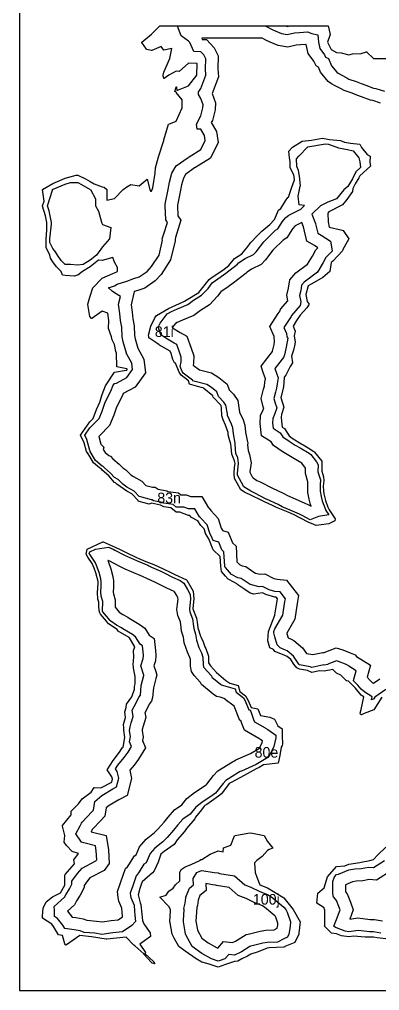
# Model space of a CAD drawing. Header units: millimetres. Extents: x 0 to 600, y 0 to 900.
# Drawn here: x 0 to 204, y 0 to 550 of the extents above; entities that cross this region are included whole.
import ezdxf
from ezdxf.enums import TextEntityAlignment as Align

# ---------------------------------------------------------------- set-up
doc = ezdxf.new("R2010")
doc.units = ezdxf.units.MM
for name, color, linetype in [('CORTE', 1, 'Continuous'), ('GRABADO', 5, 'Continuous'), ('HOJA', 8, 'Continuous')]:
    doc.layers.add(name, color=color, linetype=linetype)

msp = doc.modelspace()

# ---------------------------------------------------------------- linework, layer by layer
at = {"layer": 'CORTE'}
for points in [[(204.81, 166.11), (200.25, 158.87), (200.24, 158.86), (200.24, 158.86), (200.23, 158.85), (200.22, 158.84), (194.89, 156.84), (193.25, 156.12), (193.24, 156.12), (193.22, 156.12), (193.21, 156.12), (193.2, 156.12), (193.19, 156.12), (193.18, 156.12), (193.17, 156.13), (193.16, 156.14), (193.16, 156.14), (192.87, 156.48), (192.87, 156.48), (192.61, 156.87), (192.61, 156.88), (192.61, 156.88), (192.6, 156.89), (192.6, 156.91), (192.6, 156.92), (192.6, 156.92), (193.14, 159.11), (194.64, 166.13), (193.67, 166.76), (193.67, 166.76), (193.17, 167.2), (193.16, 167.21), (193.16, 167.21), (189.93, 171.09), (186.19, 174.96), (186.03, 175.12), (184.96, 175.35), (184.95, 175.35), (184.93, 175.36), (184.92, 175.37), (181.65, 178.57), (179.25, 179.61), (179.24, 179.62), (179.22, 179.63), (177.11, 181.77), (172.32, 180.77), (172.31, 180.77), (172.3, 180.77), (169.55, 180.95), (165.34, 180.07), (165.32, 180.07), (165.31, 180.07), (162.73, 181.18), (158.35, 181.96), (158.35, 181.96), (158.33, 181.97), (156.88, 182.71), (156.88, 182.72), (156.87, 182.72), (155.14, 184.64), (153.33, 187.29), (151.35, 188.98), (148.64, 190.26), (144.39, 191.94), (144.38, 191.94), (144.36, 191.95), (143.69, 192.99), (141.57, 193.88), (141.56, 193.88), (141.55, 193.89), (141.53, 193.9), (141.52, 193.92), (141.52, 193.93), (140.43, 197.98), (140.42, 197.99), (140.42, 198), (140.7, 203.22), (140.71, 203.23), (144.33, 212.46), (144.33, 212.48), (144.35, 212.56), (145.82, 221.71), (145.11, 222.63), (144.42, 222.69), (144.41, 222.69), (139.25, 224.08), (139.24, 224.08), (137.44, 225.01), (132.51, 224.34), (132.49, 224.34), (130.46, 224.86), (130.46, 224.86), (130.44, 224.86), (127.46, 226.97), (123.47, 229.53), (123.47, 229.53), (123.46, 229.53), (122.84, 230.1), (121.49, 230.93), (117.97, 232.89), (117.96, 232.9), (116.48, 234.54), (114.17, 237.14), (114.17, 237.15), (114.16, 237.16), (114.16, 237.17), (114.16, 237.18), (113.82, 240.24), (113.52, 245.57), (109.51, 249.45), (109.51, 249.45), (109.5, 249.46), (109.5, 249.47), (109.49, 249.48), (109.49, 249.48), (109.49, 249.49), (109.49, 249.49), (107.1, 255.55), (105.17, 258.73), (105.17, 258.74), (105.16, 258.75), (104.42, 261.25), (102.54, 263.2), (102.53, 263.21), (100.92, 265.83), (96.88, 267.96), (96.87, 267.96), (96.85, 267.98), (96.85, 267.99), (96.3, 268.91), (95.61, 268.91), (95.6, 268.91), (95.6, 268.91), (90.75, 270.76), (88.64, 270.76), (88.62, 270.77), (88.62, 270.77), (88.61, 270.78), (88.61, 270.78), (85.63, 273.25), (81.68, 273.79), (81.67, 273.79), (81.66, 273.8), (81.65, 273.8), (79.8, 274.76), (74.72, 275.84), (73.32, 275.34), (73.31, 275.33), (73.29, 275.33), (67.73, 276.71), (67.39, 276.77), (67.37, 276.78), (67.36, 276.79), (67.35, 276.79), (67.35, 276.8), (67.34, 276.81), (67.14, 277.25), (63.58, 281.02), (60.73, 282.64), (58.79, 283.91), (55.08, 286.49), (55.07, 286.49), (55.06, 286.5), (54.31, 287.23), (53.76, 287.57), (53.75, 287.58), (53.75, 287.58), (50.44, 291.37), (46.78, 294.4), (46.78, 294.4), (46.77, 294.41), (46.29, 295.11), (45.28, 295.75), (45.27, 295.75), (41.93, 298.57), (41.93, 298.57), (41.92, 298.59), (39.79, 302.16), (38.84, 303.76), (37.96, 305.03), (37.95, 305.04), (37.95, 305.05), (36.54, 309.99), (34.52, 314.31), (34.52, 314.31), (34.52, 314.32), (34.52, 314.33), (34.52, 314.35), (34.52, 314.36), (34.53, 314.37), (39.8, 321.87), (41.6, 323.64), (43.64, 328.74), (43.64, 328.74), (45.52, 332.88), (46.76, 337.36), (46.76, 337.36), (48.67, 342.15), (53.74, 349.97), (53.74, 349.98), (53.75, 349.99), (53.76, 349.99), (53.77, 350), (53.78, 350), (53.79, 350), (60.4, 350.99), (60.72, 351.16), (60.89, 351.4), (60.87, 351.58), (60.72, 351.84), (55.02, 352.94), (55.02, 352.94), (54.99, 352.95), (54.98, 352.96), (54.97, 352.97), (54.97, 352.97), (54.96, 352.98), (54.96, 352.99), (54.96, 353), (54.82, 360.63), (54.53, 361.68), (54.53, 361.68), (53.73, 365.66), (52.48, 368.21), (52.48, 368.21), (51.98, 369.88), (50.35, 374.65), (50.35, 374.65), (50.35, 374.66), (50.35, 374.67), (50.57, 379.16), (49.96, 383.35), (46.84, 384.49), (40.87, 380.38), (40.86, 380.37), (40.85, 380.37), (40.84, 380.37), (40.83, 380.37), (40.82, 380.37), (40.81, 380.37), (40.8, 380.37), (40.79, 380.37), (40.79, 380.38), (40.78, 380.39), (40.77, 380.39), (39.81, 381.37), (39.8, 381.38), (39.79, 381.4), (39.79, 381.41), (38.84, 387.15), (38.66, 388.41), (38.65, 388.42), (38.66, 388.43), (38.66, 388.44), (39.78, 392.41), (39.78, 392.41), (41.42, 397.71), (41.42, 397.72), (41.42, 397.72), (41.43, 397.73), (46.78, 403.1), (46.79, 403.11), (46.79, 403.11), (52.85, 405.79), (52.85, 405.79), (53.77, 406.07), (55.36, 406.99), (55.45, 409.22), (53.74, 412.12), (53.73, 412.12), (52.78, 414.82), (46.85, 413.13), (46.84, 413.13), (46.83, 413.13), (44.75, 413.34), (39.9, 409.51), (35.59, 406.88), (32.93, 404.84), (32.92, 404.83), (32.91, 404.83), (30.97, 404.3), (30.96, 404.3), (25.92, 404.59), (25.91, 404.59), (24.37, 404.81), (24.36, 404.81), (24.34, 404.82), (24.33, 404.82), (24.33, 404.83), (24.32, 404.84), (24.3, 404.85), (23.52, 406.9), (20.86, 409.49), (20.86, 409.49), (18.89, 412.38), (18.89, 412.38), (17.6, 414.46), (17.59, 414.47), (17.12, 416.18), (15.1, 420.42), (15.1, 420.43), (15.1, 420.44), (15.06, 425.46), (15.06, 425.47), (15.56, 430.32), (15.47, 434.72), (14.71, 438.44), (13.11, 443.96), (13.11, 443.97), (13.11, 443.99), (13.11, 444), (13.92, 446.67), (13, 453.23), (13, 453.23), (13, 453.23), (13, 453.25), (13, 453.26), (13, 453.27), (13.01, 453.28), (13.02, 453.29), (13.02, 453.3), (13.03, 453.3), (18.91, 456.72), (22.77, 458.43), (25.89, 459.71), (25.89, 459.71), (32.04, 461.47), (32.04, 461.47), (32.89, 461.49), (32.89, 461.49), (32.9, 461.48), (32.91, 461.48), (32.92, 461.48), (37.4, 459.26), (39.9, 457.81), (42.27, 456.47), (46.84, 454.76), (47.89, 454.72), (47.9, 454.72), (47.92, 454.72), (47.93, 454.71), (47.93, 454.71), (49.45, 453.3), (49.46, 453.3), (49.47, 453.28), (49.47, 453.27), (49.48, 453.26), (49.48, 453.25), (49.34, 447.3), (53.76, 448.17), (58.64, 453.3), (58.65, 453.3), (60.73, 454.89), (60.73, 454.89), (62.87, 456.15), (62.89, 456.16), (62.91, 456.16), (62.92, 456.16), (67.72, 455.34), (72.11, 459.17), (72.11, 459.17), (72.13, 459.18), (72.15, 459.18), (72.16, 459.18), (72.18, 459.18), (72.19, 459.17), (72.2, 459.17), (72.21, 459.16), (72.22, 459.14), (72.23, 459.13), (73.74, 453.27), (74.08, 452.4), (74.66, 452.31), (74.93, 453.26), (74.93, 453.27), (75.4, 454.28), (76.66, 462.51), (76.92, 465.54), (76.92, 465.55), (78.61, 471.79), (81.54, 480.95), (81.56, 481.04), (81.61, 481.43), (81.61, 481.44), (84.31, 490.31), (84.31, 490.31), (84.32, 490.33), (84.33, 490.34), (84.34, 490.35), (84.35, 490.35), (88.6, 492.02), (91.92, 499.56), (92.04, 504.12), (88.59, 508.11), (88.59, 508.12), (88.4, 508.49), (87.81, 508.74), (87.81, 508.74), (87.8, 508.74), (87.79, 508.75), (87.78, 508.76), (87.77, 508.77), (87.76, 508.79), (87.76, 508.79), (87.76, 508.81), (87.76, 508.82), (88.58, 511.3), (88.59, 511.3), (88.59, 511.31), (88.6, 511.32), (88.61, 511.33), (88.62, 511.34), (88.63, 511.34), (88.65, 511.34), (88.66, 511.34), (88.67, 511.34), (88.69, 511.34), (88.7, 511.33), (88.71, 511.32), (88.72, 511.31), (88.72, 511.3), (88.73, 511.29), (88.73, 511.28), (88.97, 509.25), (95.58, 511.97), (100.31, 518.1), (100.54, 524.63), (95.65, 524.79), (90.26, 520.08), (90.25, 520.07), (90.24, 520.06), (90.22, 520.06), (90.2, 520.06), (88.67, 520.24), (84.5, 518), (81.72, 516.2), (81.7, 516.19), (81.69, 516.19), (81.68, 516.19), (81.66, 516.19), (81.65, 516.19), (81.64, 516.2), (81.63, 516.21), (81.63, 516.21), (81.62, 516.22), (81.61, 516.23), (81.23, 517.54), (81.22, 517.55), (81.22, 517.55), (81.22, 518.07), (81.22, 518.08), (81.23, 518.08), (81.61, 519.73), (81.61, 519.74), (85.06, 527.35), (86.05, 533.15), (81.7, 532.13), (81.7, 532.13), (81.67, 532.13), (81.66, 532.13), (81.65, 532.14), (81.63, 532.15), (81.62, 532.16), (80.02, 534.32), (74.74, 531.96), (74.72, 531.96), (74.7, 531.96), (71.78, 532.63), (71.77, 532.63), (71.74, 532.64), (71.74, 532.65), (71.73, 532.66), (69.17, 536.55), (69.16, 536.56), (69.16, 536.58), (69.16, 536.59), (69.16, 536.6), (69.16, 536.61), (69.16, 536.62), (69.17, 536.63), (69.18, 536.65), (74.66, 541.29), (79.36, 545.9), (79.37, 545.91), (79.38, 545.92), (79.4, 545.92), (79.41, 545.93), (152.14, 545.93), (152.14, 545.82), (152.6, 545.92), (152.61, 545.93), (174.49, 545.93), (174.5, 545.92), (174.52, 545.92), (174.53, 545.91), (174.55, 545.89), (174.55, 545.87), (175.71, 541.04), (175.72, 541.03), (175.72, 541.02), (175.71, 541.01), (175.71, 541), (174.19, 536.6), (176.27, 532.58), (179.29, 530.85), (181.77, 530.71), (181.77, 530.71), (186.24, 529.51), (188.26, 530.1), (188.27, 530.1), (193.2, 530.32), (196.12, 531.3), (196.13, 531.31), (196.16, 531.31), (196.18, 531.3), (196.19, 531.29), (196.2, 531.29), (196.2, 531.29), (200.21, 527.47), (200.23, 527.47), (207.15, 527.47)], [(204.11, 502.25), (199.8, 503.66), (198.45, 503.87), (193.36, 505.76), (190.75, 506.75), (187.98, 507.8), (183.49, 509.39), (181.79, 510.26), (178.53, 511.98), (176.4, 513.17), (174.54, 514.42), (170.26, 519.73), (169.09, 522.49), (167.78, 523.24), (166.39, 525.92), (163.28, 530.22), (162.09, 535.35), (161.89, 535.41), (158.79, 535.18), (156.38, 535.06), (151.61, 533.94), (146.28, 534.84), (141.67, 536.66), (139.73, 537.57), (137.22, 538.92), (103.01, 538.9), (103.31, 538.24), (105.72, 538.17), (109.99, 533.51), (112.34, 528.89), (112.13, 521.65), (112.44, 517.07), (108.95, 507.55), (110.91, 502.35), (110.68, 498.46), (109.1, 492.42), (108.45, 491.19), (111.44, 486.2), (112.25, 479.84), (107.94, 471.09), (99.17, 465.59), (99.02, 465.52), (93.88, 461.86), (92.68, 459.8), (91.64, 455.96), (90.93, 451.97), (89.43, 444.38), (89.43, 444.09), (89.61, 438.36), (91.31, 435.89), (88.3, 426.17), (87.95, 425.03), (88.07, 424.35), (85.43, 413.43), (80.17, 405.29), (76.73, 401.71), (70.85, 397.42), (66.83, 396.24), (64.84, 395.5), (63.12, 388.09), (63.71, 383.96), (64.04, 380.14), (64.83, 376.2), (65.03, 370.71), (65.43, 368.74), (66.91, 363.45), (70.28, 357.23), (71.21, 349.55), (65.49, 341.5), (58.64, 337.78), (58.24, 336.78), (54.92, 330.16), (53.32, 325.53), (50.98, 319.68), (45.16, 313.96), (44.84, 313.49), (46.07, 309.19), (46.07, 309.19), (47.65, 307.52), (47.37, 306.25), (48.38, 304.56), (50.5, 302.77), (51.43, 302.38), (52.85, 300.88), (56.46, 297.89), (58.35, 295.73), (60.06, 294.66), (62.91, 291.92), (63.86, 291.25), (64.39, 290.91), (69.14, 288.21), (71.38, 285.86), (75.25, 284.78), (76.67, 284.96), (78.5, 283.81), (83.22, 282.8), (83.8, 282.51), (89.87, 281.67), (91.16, 280.62), (94.19, 280.62), (96.9, 279.59), (103.04, 279.59), (106.83, 273.24), (107.29, 273), (108.1, 271.69), (112.41, 267.22), (114.08, 261.58), (114.73, 260.51), (114.76, 260.43), (117.96, 259.49), (120.39, 253.46), (122.45, 251.48), (122.94, 242.64), (124.37, 241.05), (125.8, 240.26), (127.89, 239.93), (132.51, 236.76), (133.37, 236.22), (135.99, 235.55), (138.69, 235.92), (143.78, 233.28), (145.64, 232.78), (151.02, 232.3), (157.74, 223.59), (157, 219), (155.57, 210.12), (151.05, 202.25), (151.08, 202.15), (151.84, 199.63), (153.23, 199.09), (155.18, 198.16), (160.08, 193.99), (162.28, 190.75), (165.88, 190.11), (171.49, 191.27), (171.78, 191.26), (172.25, 191.36), (179.01, 193.93), (182.76, 192.8), (187.03, 191.07), (189.7, 189.91), (190.55, 189.09), (198.47, 184.15), (196.62, 177.36), (198.19, 175.47), (199.43, 174.38), (200.06, 173.97), (203.65, 176.39)], [(207.14, 29.21), (202.17, 29.83), (202.17, 29.83), (200.18, 30.2), (195.43, 30.13), (195.43, 30.13), (193.21, 30.45), (189.01, 30.85), (186.25, 30.44), (186.24, 30.44), (182.13, 31), (182.12, 31.01), (179.25, 32.14), (176.34, 32.56), (176.32, 32.56), (176.31, 32.57), (176.3, 32.57), (176.3, 32.58), (172.4, 36.46), (172.4, 36.47), (172.39, 36.48), (172.38, 36.51), (172.38, 36.53), (172.38, 36.53), (172.38, 36.54), (172.55, 36.96), (172.55, 45.75), (172.4, 45.93), (172.39, 45.94), (172.38, 45.95), (172.38, 45.96), (172.38, 45.96), (172.23, 46.75), (168.11, 49.46), (168.1, 49.46), (168.09, 49.48), (168.08, 49.49), (168.08, 49.5), (168.07, 49.51), (168.07, 49.52), (168.68, 55.05), (168.68, 55.06), (168.68, 55.07), (168.68, 55.08), (168.69, 55.08), (168.69, 55.09), (168.7, 55.09), (172.24, 58.07), (174.13, 64.32), (174.13, 64.33), (174.14, 64.34), (174.14, 64.35), (179.22, 70.24), (179.22, 70.24), (179.23, 70.25), (179.24, 70.26), (179.26, 70.26), (179.27, 70.26), (183.89, 70.54), (186.22, 71.52), (186.23, 71.52), (186.23, 71.52), (192.4, 72.56), (193.21, 72.59), (197.99, 73.63), (200.15, 74.09), (202.49, 76.74), (207.09, 81.12)], [(210.66, 68.11), (201.9, 62.39), (197.76, 62.83), (194.08, 62.03), (190.33, 61.9), (188.19, 61.54), (184.21, 59.85), (184.21, 55.94), (185.29, 54.68), (187.1, 50.03), (188.67, 45.78), (186.71, 40.45), (191.25, 41.11), (194.03, 40.85), (198.22, 40.25), (200.78, 40.29), (205.28, 39.44)]]:
    msp.add_lwpolyline(points, dxfattribs=at)
for points in [[(150.94, 545.78), (151.22, 545.67), (151.39, 545.64), (151.97, 545.78), (150.94, 545.78)], [(171.76, 285.43), (171.77, 282.77), (172.06, 281.07), (173, 277.34), (174.4, 273.56), (175.03, 272.01), (178.11, 267.44), (178.5, 266.86), (178.29, 265.74), (174.94, 264.2), (167.74, 263.1), (165.11, 264.28), (164, 264.74), (158.54, 267.57), (155.29, 269.14), (151.82, 270.71), (145.39, 273.37), (144.88, 273.63), (143.4, 274.33), (138.15, 276.75), (136.16, 277.69), (131.58, 280.05), (127.19, 282.05), (125.08, 283.44), (122.98, 287.11), (121.57, 289.83), (121.31, 292.54), (121.64, 296.12), (121.92, 298.25), (121.64, 299.77), (120.12, 303.6), (119.71, 307.71), (119.5, 309.14), (118.47, 312.36), (118.06, 314.57), (117.94, 315.79), (116.51, 319.96), (115.19, 322.88), (114.34, 325.29), (114.23, 329.7), (114.04, 330.86), (113.76, 331.27), (109.52, 335.83), (109.22, 336.61), (104.31, 340.7), (103.82, 341), (102.63, 341.29), (96.13, 343.21), (95.59, 345.11), (91.35, 348.29), (90.34, 350), (88.27, 355.05), (87.58, 355.21), (86.79, 357.13), (85.67, 360.6), (85.19, 361.85), (79.2, 365.27), (78.94, 365.43), (77.59, 366.32), (73.05, 369.45), (73.05, 370.1), (73.01, 370.94), (74.24, 375.91), (76.44, 380.65), (77.52, 382.03), (84.18, 386.06), (92.58, 389.79), (93.21, 390.13), (94.16, 390.64), (101.32, 395.1), (102.93, 396.86), (107.16, 402.34), (108.46, 403.27), (114.98, 407.63), (118.38, 410.29), (121.48, 414.22), (125.7, 416.95), (128.48, 420.3), (130.87, 423.3), (134.52, 427.36), (136.94, 429.78), (141.56, 433.43), (144.13, 436.41), (146.44, 441.63), (147.67, 442.54), (150.33, 446.81), (151.71, 448.74), (152.1, 449.06), (153.98, 454.66), (155.39, 458.82), (155.26, 460.43), (155.09, 461.37), (153.1, 465.74), (152.97, 469.12), (152.73, 471.32), (152.34, 474.98), (154.41, 477.24), (159.83, 480.68), (165.12, 481.29), (171.36, 482.28), (175.32, 481.61), (181.38, 481.06), (183.76, 480.18), (187.13, 479.61), (192.37, 478.9), (193.43, 477.09), (196.55, 473.21), (198.2, 472.14), (198.11, 468.63), (198.4, 466.47), (192.44, 461.14), (191.81, 459.91), (189.8, 456.5), (188.37, 453.82), (188.34, 452.18), (185.12, 447.71), (182.64, 444.72), (174.82, 440.62), (174.35, 439.98), (174.55, 435.02), (175.07, 432.01), (181.69, 430.48), (182.96, 430.05), (186.1, 425.4), (183.62, 420.74), (182.84, 419.28), (182.54, 418.65), (177.11, 412.83), (176.2, 411.92), (175.39, 406.97), (171.41, 403.56), (165.29, 399.9), (163.13, 398.77), (161.85, 393.85), (162.69, 390.02), (163.75, 388.5), (162.41, 386.4), (158.73, 382.12), (156.61, 379.11), (154.63, 375.95), (155.78, 373.22), (155.22, 370.42), (155.8, 366.88), (155.46, 364.81), (154.88, 362.44), (153.8, 358.96), (154.32, 355.24), (153.11, 353.21), (150.55, 348.24), (149.71, 347.11), (149.62, 346.84), (149.16, 341.43), (147.67, 335.69), (147.65, 335.6), (147.67, 335.55), (149.45, 330.23), (148.05, 326.03), (147.94, 324.4), (148.07, 322.23), (148.43, 318.89), (149.82, 318.03), (152.4, 313.83), (154.19, 312.57), (159.58, 309.24), (160.29, 308.82), (163.12, 307.19), (166.41, 305.05), (166.75, 304.6), (170.91, 299.67), (170.97, 299.55), (171.01, 299.28), (170.94, 293.91), (171.87, 290.73), (172, 288.42), (171.76, 285.43)], [(155.88, 432.84), (155.63, 432.65), (154.32, 431.13), (151.21, 425.93), (149.03, 424.67), (143.64, 419.27), (143.2, 418.9), (139.1, 413.6), (136.6, 410.78), (131.09, 408.17), (128.65, 406.58), (128.16, 405.97), (120.82, 400.23), (117.92, 398.29), (113.91, 395.42), (111.94, 392.86), (107.48, 388.01), (102.35, 384.81), (98.59, 382.05), (92.11, 379.4), (89.18, 378.09), (88.3, 377.56), (86.41, 375.15), (86.45, 375.12), (90.91, 372.47), (94.54, 370.4), (97.13, 363.62), (98.55, 359.26), (98.3, 354.98), (98.12, 353.96), (101.75, 351.24), (108.61, 349.55), (112.71, 346.98), (117.4, 343.07), (118.55, 340), (120.97, 337.41), (123.37, 333.92), (124.46, 327.32), (126.4, 323.01), (127.46, 319.92), (127.85, 315.95), (128.73, 311.2), (129.02, 309.8), (128.91, 308.91), (129.25, 305.59), (130.11, 303.42), (130.97, 298.71), (130.31, 293.63), (130.29, 293.36), (131.61, 290.81), (132.03, 290.07), (134.13, 288.69), (136.09, 287.8), (142.61, 284.43), (149.37, 281.27), (151.5, 280.15), (155.83, 278.36), (161.25, 275.9), (162.93, 275.1), (164.83, 274.11), (164.5, 275), (163.71, 278.13), (163.07, 281.93), (163.04, 287.41), (163.09, 287.93), (161.7, 292.63), (161.75, 295.65), (159.6, 298.45), (155.07, 301.05), (152.23, 302.71), (148.58, 304.98), (143.66, 308.44), (142.35, 310.57), (136.76, 314.01), (136.02, 320.9), (136.32, 325.41), (137.7, 328.55), (138.08, 329.67), (137.83, 330.42), (136.6, 335.09), (138.01, 340.36), (138.46, 342.08), (138.65, 344.31), (139.04, 346.19), (137.78, 349.81), (136.65, 353.38), (143.04, 361.73), (143.08, 361.85), (143.98, 365.56), (144.25, 367.16), (144.22, 367.19), (144.03, 370.12), (141.61, 375.85), (146.19, 383.17), (147.33, 384.74), (147.63, 385.56), (151.76, 390.38), (151.08, 393.48), (152.12, 397.5), (152.78, 402.14), (156.22, 406.08), (162.88, 410.97), (165.56, 415.58), (167.61, 419.13), (168.72, 420.26), (166.78, 421.54), (162.47, 424.14), (160.63, 432.15), (159.6, 434.61), (155.88, 432.84)], [(33.4, 77.54), (29.83, 78.74), (26.58, 82.19), (25.19, 84.03), (25.61, 87.72), (24.25, 92.98), (24.33, 93.19), (24.35, 93.35), (29.24, 99.51), (29.17, 101.61), (33.29, 105.73), (35.38, 108.55), (40.48, 112.37), (42.22, 114.85), (46.08, 114.81), (52.14, 117.97), (52.57, 119.65), (52.28, 120.97), (49.58, 124.86), (53, 130.2), (53.79, 131.12), (56.87, 135.47), (58.09, 137.35), (58.54, 137.75), (59.62, 143.15), (58.93, 147.36), (59.05, 148.69), (58.77, 150.57), (59.99, 154.45), (59.51, 157.81), (60.32, 160.13), (60.45, 162.01), (63.62, 166.24), (64.95, 170.6), (65.07, 172.05), (65.48, 173.64), (65.44, 177.7), (64.51, 182.51), (64.51, 183.2), (64.37, 184.25), (64.68, 188.85), (64.47, 192.35), (65.24, 194.55), (62.13, 199.56), (62.06, 199.68), (62.05, 199.68), (61.94, 199.75), (55.88, 203.39), (55.29, 204.34), (50.26, 207.62), (49.12, 209.11), (45.8, 213.05), (45.22, 214.21), (44.81, 216.91), (44.85, 219.79), (44.35, 221.49), (44.13, 225.32), (44.53, 230.29), (44.53, 231), (44.45, 231.45), (43.19, 236.42), (42.22, 239.06), (41.12, 241.74), (38.68, 245.35), (37.67, 246.9), (38.2, 249.77), (47.14, 253.89), (47.26, 253.91), (54.03, 250.86), (56.9, 249.68), (60.72, 247.7), (65.72, 245.3), (67.41, 244.53), (71.41, 242.88), (74.46, 241.72), (75.91, 241.11), (81.25, 238.65), (85.19, 236.79), (87.87, 235.41), (94.35, 232.46), (94.63, 232.28), (97.51, 227.25), (98.19, 225.93), (98.59, 221.74), (98.07, 216.18), (98.05, 216.04), (98.07, 215.95), (100.15, 210.73), (100.38, 208.39), (100.84, 205.2), (102.34, 200.51), (102.66, 199.85), (103.92, 197.27), (104.86, 194.53), (105.28, 193.6), (106.86, 189.17), (106.94, 185.39), (108.06, 183.75), (111.38, 180.02), (112.71, 178.8), (116.75, 175.55), (118.83, 174.05), (123.69, 172.62), (124.66, 169.22), (127.8, 166.86), (129.34, 164.24), (131, 160.22), (134.66, 159.4), (136.21, 155.58), (141.59, 154.77), (144.12, 153.62), (146.03, 149.74), (148.46, 148.07), (148.46, 144.41), (148.66, 139.4), (148.51, 138.77), (148, 137.69), (147.27, 132.98), (146.23, 128.66), (137.97, 127.65), (135.57, 126.2), (133.78, 125.4), (127.01, 121.66), (119.66, 117.79), (118.45, 117.15), (114.26, 111.41), (112.44, 110.06), (105.83, 105.37), (104.75, 104.64), (104.44, 104.4), (102.84, 102.37), (99.44, 98.08), (99.12, 97.22), (94.47, 91.75), (93.25, 89.98), (89.14, 85.38), (87.5, 82.63), (81.82, 78.71), (79.94, 77.11), (78.49, 72.64), (76.18, 67.78), (75.29, 66.54), (69.34, 61.52), (68.84, 60.03), (68.06, 57.75), (67.08, 54.18), (68.23, 49.6), (68.6, 48.79), (68.61, 48.46), (69.17, 43.24), (69.56, 39.57), (70.23, 37.79), (73.23, 33.43), (73.95, 32.69), (74, 30.68), (68.14, 26.19), (71.23, 21.49), (70.93, 20.99), (75.88, 16.34), (75.93, 16.09), (76.5, 15.08), (75.07, 15.52), (74.58, 15.83), (70.28, 20.66), (70.24, 20.86), (65.17, 25.36), (64.65, 25.68), (60.29, 30.3), (49.34, 29.03), (49.19, 29.05), (49.06, 29.08), (40.78, 30.5), (34.2, 31.09), (26.54, 25.91), (26.43, 25.8), (26.14, 25.73), (26.06, 25.88), (25.69, 26.46), (24.32, 31.23), (22.07, 31.54), (19.34, 36.18), (18.22, 37.57), (13.04, 40.92), (13.08, 42.37), (13.46, 46.66), (15.19, 50.15), (18.77, 53.07), (23.24, 55.22), (25.59, 59.62), (25.68, 64.82), (25.65, 65.25), (25.89, 65.64), (31.19, 71.66), (30.67, 73.91), (33.4, 77.54)], [(58.31, 41.94), (58.05, 44.38), (57.96, 46.62), (56.18, 50.55), (55.8, 52.68), (55.51, 56.06), (57.39, 61.59), (59.9, 69.04), (61.11, 70.06), (61.85, 71.1), (65.09, 76.29), (65.9, 76.89), (67.89, 81.39), (71.58, 85.66), (76.4, 89.47), (78.4, 91.46), (81.78, 95.24), (84.09, 98.13), (87.61, 102.36), (91.75, 105.04), (94.65, 108.72), (98.91, 112.05), (105.56, 116.5), (105.93, 116.76), (109.71, 121.67), (112.17, 124.34), (120.35, 129.45), (121.47, 130.04), (122.3, 130.5), (130.58, 134.16), (135.64, 137.23), (137.13, 140.43), (137.34, 141.3), (136.48, 141.89), (135.33, 142.66), (135.28, 142.69), (127.17, 147.32), (125.74, 151.07), (125.17, 152.8), (124.65, 152.92), (121.38, 160.89), (121.34, 160.96), (116.32, 164.71), (116.19, 165.17), (113.54, 165.96), (111.41, 166.48), (109.57, 167.64), (102.88, 173.21), (102.42, 174.42), (98.77, 178.34), (97.31, 180.47), (96.78, 183.65), (96.69, 187.43), (96.31, 188.51), (94.97, 191.47), (93.17, 196.72), (93, 198.46), (92.73, 199.94), (91.66, 203.29), (91.34, 205.46), (91.02, 208.73), (89.6, 212.3), (89, 215.58), (89.4, 218.67), (89.66, 221.46), (89.6, 222.16), (88.88, 223.55), (87.68, 225.64), (87.41, 225.82), (83.36, 227.66), (78.75, 230.04), (76.9, 230.91), (71.66, 233.33), (70, 234.1), (69.63, 234.3), (63.4, 236.88), (59.75, 238.53), (56.34, 240.17), (51.05, 242.91), (50.12, 243.3), (49.98, 243.36), (50.13, 242.99), (51.69, 238.75), (52.8, 234.38), (53.23, 231.84), (53.24, 228.31), (53.02, 225.51), (53.08, 224.48), (54.08, 221.06), (54.02, 216.98), (56.36, 214.21), (58.53, 212.79), (61.22, 211.25), (62.04, 210.77), (67.67, 207.28), (70.8, 205.07), (73.27, 201.06), (76.16, 199.28), (76.91, 192.37), (77.08, 189.59), (76.88, 186.61), (75.93, 183.78), (77.05, 180.47), (77.59, 178.39), (77.1, 176.54), (75.77, 171.39), (75.29, 165.83), (74.64, 163.69), (73.4, 162.04), (71.01, 157.4), (70.96, 157.3), (71.36, 154.46), (69.87, 149.7), (69.41, 147.8), (69.3, 147.12), (69.89, 143.46), (69.51, 141.53), (71.24, 137.43), (67.23, 131.02), (64.8, 127.58), (62.32, 124.7), (63.34, 120.02), (60.87, 110.47), (56.13, 108), (50.7, 104.75), (49.11, 103.39), (48.35, 98.74), (45.93, 96.32), (41.28, 91.34), (40.56, 89.98), (40.45, 89.76), (49.03, 87.77), (50.43, 79.73), (50.75, 71.84), (47.85, 67.93), (39.85, 63.74), (38.42, 62.01), (36.62, 59.52), (36.6, 58.38), (34.3, 54.08), (32.32, 50.72), (31.19, 48.52), (27.14, 44.9), (29.78, 41.61), (31.92, 41.32), (36.05, 40.62), (38.17, 39.84), (43.59, 39.35), (46.68, 38.82), (51.93, 39.66), (55.78, 40.1), (58.33, 41.72), (58.31, 41.94)], [(134.15, 73.67), (132.86, 72.24), (133.31, 66.77), (134.26, 64.26), (135.91, 59.84), (140.13, 58.19), (148.93, 52.87), (149.41, 52.47), (154.75, 45.88), (158.6, 38.97), (158.63, 38.88), (157.98, 32.43), (157.91, 31.88), (155.58, 27.2), (150.01, 24.87), (149.74, 24.6), (149.36, 24.56), (141.1, 24.1), (140.11, 24.08), (134.87, 21.84), (130.87, 20.67), (128.89, 19.39), (125.72, 17.89), (123.36, 16.56), (121.59, 16.38), (116.39, 14.84), (112.32, 13.2), (106.75, 15.09), (103.02, 16.13), (99.94, 17.9), (93.75, 22.32), (90.1, 24.88), (87.43, 29.63), (86.31, 31.88), (85.13, 38.36), (85.04, 38.87), (85.3, 45.21), (85.34, 45.83), (84.47, 47.64), (79.41, 52.84), (82.89, 54.08), (84.48, 56.21), (86.96, 57.97), (88.18, 59.83), (90.75, 62.05), (90.63, 66.77), (91.36, 68.59), (93.76, 70.04), (96.98, 71.37), (102.27, 73.78), (102.41, 74.24), (103.03, 74.24), (107.83, 77.14), (112.31, 79.05), (115.21, 78.55), (115.35, 80.75), (119.49, 82.28), (121.52, 87.55), (121.69, 87.62), (121.89, 87.74), (129.03, 89.09), (130.84, 89.35), (138.36, 87.73), (140.16, 84.45), (143.25, 80.67), (141.23, 79.8), (140.14, 79.24), (137.21, 75.88), (134.15, 73.67)], [(115.37, 27.82), (120.45, 27.17), (122.19, 27.99), (126.62, 30.88), (128.08, 31.68), (129.26, 31.95), (136.08, 33.58), (139.29, 34.24), (144.05, 34.38), (145.75, 35.32), (145.97, 37.04), (146.08, 38.08), (144.89, 41.61), (144.7, 41.95), (144.41, 42.31), (138.56, 47.15), (137.02, 48.09), (133.13, 49.61), (128.09, 52.11), (123.68, 53.75), (118.49, 58.36), (111.33, 59.5), (110.76, 59.69), (109.08, 59.9), (105.3, 60.55), (105.46, 56.65), (102.01, 53.78), (100.99, 51.19), (100.6, 48.11), (100.29, 46.98), (99.74, 39.32), (100.62, 34.39), (100.66, 34.16), (103, 29.6), (106.75, 26.93), (111.47, 24.32), (112.2, 24.07), (115.37, 27.82)]]:
    msp.add_lwpolyline(points, close=True, dxfattribs=at)
at = {"layer": 'GRABADO'}
for points in [[(207.19, 170.34), (200.93, 166.11), (200.24, 165.03), (200.24, 165.02), (200.23, 165.01), (200.22, 165.01), (200.22, 165), (199.07, 164.57), (199.06, 164.57), (199.03, 164.57), (199.02, 164.57), (199, 164.57), (198.99, 164.59), (198.98, 164.6), (198.97, 164.61), (198.96, 164.62), (198.96, 164.64), (198.96, 164.65), (199.28, 166.13), (195.19, 168.79), (195.19, 168.79), (193.17, 170.57), (193.16, 170.57), (193.16, 170.57), (191.26, 172.85), (188.83, 175.37), (188.82, 175.38), (188.81, 175.39), (188.81, 175.4), (188.81, 175.4), (188.8, 175.42), (188.8, 175.43), (188.81, 175.44), (190.35, 180.96), (186.2, 183.55), (186.19, 183.56), (185.73, 184), (184.32, 184.62), (180.43, 186.19), (179.28, 186.54), (174.22, 184.62), (174.22, 184.61), (172.32, 184.22), (172.31, 184.22), (172.3, 184.22), (172.03, 184.24), (165.34, 182.84), (165.32, 182.84), (165.31, 182.85), (164.3, 183.28), (158.34, 184.34), (158.33, 184.35), (158.18, 184.43), (158.17, 184.43), (158.16, 184.44), (157.98, 184.64), (154.82, 189.27), (151.35, 192.23), (150.44, 192.66), (147.36, 193.87), (147.36, 193.87), (147.33, 193.89), (147.33, 193.89), (147.32, 193.9), (145.72, 195.69), (145.71, 195.7), (145.71, 195.71), (145.7, 195.72), (145.7, 195.72), (144.35, 200.22), (143.76, 202.4), (143.75, 202.41), (143.75, 202.43), (143.8, 203.21), (143.8, 203.22), (143.8, 203.23), (143.8, 203.23), (144.35, 204.64), (144.35, 204.64), (148.86, 212.49), (150.09, 220.12), (150.35, 221.71), (147.35, 225.6), (144.41, 225.86), (141.23, 226.72), (141.22, 226.72), (137.44, 228.69), (135.59, 228.43), (135.57, 228.43), (130.46, 229.73), (130.45, 229.73), (130.44, 229.74), (129.85, 230.15), (128.64, 230.93), (125.24, 233.26), (123.49, 233.53), (123.48, 233.53), (123.48, 233.54), (123.48, 233.54), (119.95, 235.5), (119.94, 235.51), (119.93, 235.52), (116.48, 239.35), (116.14, 239.74), (116.13, 239.74), (116.12, 239.75), (116.12, 239.76), (116.12, 239.77), (116.12, 239.78), (116.07, 240.24), (116.06, 240.24), (115.61, 248.35), (114.46, 249.46), (114.45, 249.48), (112.73, 253.73), (109.56, 254.67), (109.54, 254.67), (109.52, 254.69), (109.51, 254.7), (109.5, 254.7), (109.5, 254.71), (108.46, 257.35), (107.63, 258.73), (107.62, 258.73), (107.61, 258.75), (106.19, 263.59), (102.54, 267.36), (102.53, 267.37), (102.53, 267.37), (102.33, 267.7), (101.83, 267.96), (101.82, 267.97), (101.81, 267.98), (101.8, 267.99), (101.8, 267.99), (99.07, 272.59), (95.62, 272.59), (95.6, 272.59), (92.9, 273.62), (88.64, 273.62), (88.63, 273.62), (88.62, 273.63), (88.61, 273.63), (88.61, 273.64), (86.96, 275.01), (81.67, 275.73), (81.66, 275.73), (81.66, 275.74), (81.65, 275.74), (80.85, 276.15), (75.83, 277.22), (75.82, 277.22), (75.8, 277.23), (75.06, 277.7), (74.72, 277.66), (74.7, 277.66), (69.21, 279.2), (67.73, 279.54), (67.72, 279.54), (67.7, 279.55), (67.7, 279.56), (67.69, 279.56), (64.79, 282.63), (60.73, 284.94), (59.95, 285.45), (58.45, 286.49), (58.45, 286.49), (55.73, 289.12), (53.76, 290.35), (53.75, 290.35), (53.75, 290.35), (51.56, 292.86), (48.06, 295.76), (48.06, 295.76), (47.35, 296.5), (46.79, 296.74), (46.78, 296.75), (42.97, 299.96), (42.96, 299.97), (42.96, 299.98), (39.95, 305.04), (39.95, 305.05), (39.94, 305.06), (39.94, 305.07), (39.94, 305.09), (39.94, 305.09), (40.03, 305.39), (39.81, 305.62), (39.8, 305.63), (39.79, 305.65), (39.79, 305.65), (38, 311.93), (36.89, 314.31), (36.88, 314.32), (36.88, 314.34), (36.88, 314.34), (36.88, 314.35), (36.89, 314.36), (36.89, 314.37), (39.8, 318.5), (39.8, 318.51), (39.81, 318.51), (45.02, 323.64), (46.76, 327.97), (48.46, 332.89), (48.46, 332.89), (51.85, 339.65), (52.85, 342.15), (52.85, 342.15), (53.74, 343.53), (53.74, 343.53), (53.75, 343.54), (53.76, 343.55), (53.77, 343.55), (53.79, 343.56), (54.93, 343.73), (60.72, 346.87), (63.93, 351.4), (63.49, 355.06), (60.72, 360.17), (60.49, 360.22), (60.48, 360.22), (60.46, 360.23), (60.45, 360.24), (60.44, 360.25), (60.44, 360.26), (60.44, 360.27), (60.44, 360.28), (60.43, 360.28), (60.43, 360.63), (58.62, 367.11), (58.62, 367.11), (58.06, 369.89), (58.06, 369.89), (57.86, 375.38), (57.1, 379.15), (57.1, 379.15), (56.75, 383.17), (56.01, 388.41), (56.01, 388.42), (56.01, 388.43), (56.01, 388.43), (57.03, 392.79), (53.76, 394.82), (52.38, 395.79), (52.38, 395.79), (50.26, 397.62), (50.24, 397.63), (50.23, 397.65), (50.23, 397.66), (50.23, 397.67), (50.23, 397.69), (50.23, 397.7), (50.24, 397.72), (50.24, 397.73), (50.25, 397.73), (50.25, 397.74), (50.27, 397.75), (50.28, 397.75), (53.77, 398.83), (55.2, 399.66), (55.21, 399.66), (60.75, 401.44), (64.61, 402.88), (67.71, 403.8), (72.1, 407), (74.65, 409.65), (78.91, 416.23), (80.92, 424.55), (80.76, 425.45), (80.76, 425.46), (80.76, 425.48), (81.61, 428.24), (83.62, 434.71), (82.67, 436.07), (82.67, 436.08), (82.66, 436.1), (82.66, 436.11), (82.43, 443.98), (82.43, 445.07), (82.43, 445.08), (84.05, 453.26), (84.8, 457.49), (84.8, 457.5), (86.16, 462.53), (86.16, 462.53), (86.17, 462.54), (88.59, 466.68), (88.6, 466.7), (88.61, 466.7), (95.33, 471.49), (95.59, 471.68), (95.59, 471.68), (95.95, 471.83), (102.54, 475.96), (105.04, 481.04), (104.68, 483.86), (102.55, 487.41), (100.48, 487.41), (100.47, 487.42), (100.45, 487.42), (100.44, 487.43), (100.43, 487.45), (100.42, 487.46), (100.42, 487.47), (100.41, 487.47), (100.09, 490.28), (100.09, 490.29), (100.09, 490.3), (100.09, 490.31), (100.09, 490.32), (102.52, 494.96), (103.73, 499.56), (103.83, 501.28), (102.53, 504.74), (101.25, 507.06), (101.24, 507.07), (101.24, 507.08), (101.23, 507.09), (101.23, 507.1), (101.3, 508.81), (101.3, 508.82), (101.31, 508.83), (101.31, 508.84), (101.31, 508.85), (102.53, 510.38), (105.36, 518.08), (105.12, 521.51), (105.12, 521.52), (105.29, 527.31), (104.19, 529.48), (102.56, 531.26), (98.72, 531.37), (98.72, 531.37), (98.7, 531.37), (98.68, 531.38), (98.68, 531.38), (98.67, 531.39), (98.66, 531.4), (98.65, 531.41), (96.39, 536.54), (95.87, 536.92), (95.87, 536.93), (95.86, 536.93), (95.57, 537.3), (91.39, 540.22), (91.38, 540.23), (91.37, 540.25), (89.32, 545.83), (89.31, 545.83), (89.31, 545.84), (89.31, 545.85), (89.31, 545.86), (89.31, 545.87), (89.32, 545.88), (89.32, 545.89), (89.33, 545.9), (89.33, 545.9), (89.34, 545.91), (89.35, 545.92), (89.37, 545.92), (89.38, 545.93), (144.21, 545.93), (144.21, 545.78), (139.25, 545.78), (142.88, 543.83), (144.45, 543.09), (148.17, 541.62), (151.39, 541.08), (155.39, 542.02), (155.4, 542.02), (158.36, 542.17), (162.75, 542.5), (162.76, 542.5), (162.77, 542.49), (165.35, 541.64), (168.54, 540.9), (168.55, 540.89), (168.56, 540.89), (168.57, 540.88), (168.57, 540.88), (168.58, 540.87), (168.59, 540.85), (168.59, 540.84), (168.59, 540.83), (168.98, 536.6), (169.78, 533.18), (172.36, 529.6), (172.37, 529.6), (173.04, 528.29), (174.61, 527.39), (174.62, 527.39), (174.64, 527.37), (174.64, 527.36), (176.32, 523.36), (179.32, 519.64), (180.07, 519.14), (181.87, 518.13), (185.03, 516.47), (186.27, 515.83), (190.39, 514.37), (190.39, 514.37), (193.24, 513.29), (195.82, 512.31), (200.2, 510.68), (201.42, 510.5), (206.36, 508.88)], [(204.2, 32.52), (200.18, 33.28), (197.77, 33.24), (197.77, 33.24), (193.21, 33.9), (191.43, 34.06), (186.25, 33.31), (186.24, 33.31), (184.1, 33.6), (184.09, 33.6), (184.08, 33.6), (179.25, 35.51), (178.62, 35.6), (178.61, 35.6), (178.6, 35.6), (178.59, 35.61), (178.59, 35.62), (177.73, 36.47), (177.72, 36.48), (177.72, 36.49), (177.72, 36.5), (177.72, 36.5), (177.71, 36.51), (177.71, 36.52), (177.71, 36.53), (177.72, 36.53), (177.72, 36.54), (179.2, 40.31), (181.21, 45.78), (180.56, 47.55), (179.21, 51.02), (177.61, 52.86), (177.61, 52.87), (177.6, 52.88), (177.6, 52.89), (177.21, 55.02), (177.21, 55.03), (177.21, 61.66), (177.21, 61.67), (178.01, 64.32), (178.01, 64.33), (178.02, 64.34), (178.02, 64.35), (179.22, 65.74), (179.23, 65.74), (179.23, 65.74), (179.24, 65.75), (179.26, 65.76), (180.34, 65.82), (186.21, 68.3), (186.22, 68.31), (189.62, 68.88), (189.63, 68.88), (193.21, 69.01), (197.38, 69.91), (197.39, 69.91), (200.17, 69.62), (206.3, 73.62)]]:
    msp.add_lwpolyline(points, dxfattribs=at)
for points in [[(106.58, 397.37), (109, 400.51), (113.94, 404.04), (116.72, 405.9), (123.19, 410.97), (123.87, 411.83), (127.68, 414.29), (132.31, 416.5), (133.71, 418.07), (138.11, 423.77), (138.9, 424.43), (144.73, 430.27), (146.13, 431.08), (148.63, 435.24), (150.39, 437.29), (150.51, 437.56), (152.24, 438.86), (159.08, 442.11), (161.1, 444.34), (158.16, 444.67), (157.5, 449.51), (158.76, 455.22), (158.79, 455.33), (158.81, 455.39), (158.36, 460.86), (157.79, 464.07), (156.79, 466.26), (156.62, 470.7), (157.93, 472.11), (162.95, 477.55), (172.9, 479.21), (174.69, 478.96), (180.43, 476.85), (185.44, 476), (188.72, 475.25), (191.82, 471.23), (192.4, 468.99), (192.85, 465.69), (190.23, 463.35), (188.2, 459.4), (185.56, 454.92), (183.28, 453.07), (179.3, 448.06), (174.36, 446.17), (170.18, 444.07), (165.23, 439.3), (167.39, 434.13), (167.39, 434.01), (167.42, 433.84), (168.62, 428.6), (170.51, 427.47), (175.8, 423.99), (176.06, 423.08), (176.7, 418.42), (173.23, 414.86), (171.61, 412.07), (168.42, 406.58), (167.78, 405.89), (160.99, 400.9), (159.42, 399.1), (159, 396.13), (158.28, 393.35), (159.04, 389.83), (158.73, 387.76), (153.76, 381.96), (153.56, 381.4), (151.99, 379.25), (149.47, 375.22), (150.94, 371.75), (151.06, 369.86), (151.67, 369.11), (150.84, 364.16), (149.78, 359.77), (149.22, 358.29), (144.42, 352.02), (144.42, 352.02), (146.28, 346.67), (145.59, 343.29), (145.38, 340.9), (144.78, 338.58), (143.84, 335.07), (144.54, 332.42), (145.46, 329.67), (144.24, 326.02), (143.22, 323.71), (143.04, 321.04), (143.35, 318.17), (147.44, 315.65), (148.87, 313.33), (152.44, 310.82), (155.85, 308.71), (158.58, 307.11), (163.67, 304.19), (164.69, 303.33), (167.9, 299.13), (168.77, 297.5), (168.72, 293.59), (170.08, 288.95), (170.13, 288.16), (170.05, 287.14), (170.07, 282.53), (170.56, 279.57), (171.2, 277.08), (173, 272.17), (173.18, 271.75), (174.91, 269.18), (169.11, 268.22), (164.38, 266.46), (159.8, 268.83), (158.29, 269.56), (153.05, 271.94), (148.52, 273.81), (146.25, 275), (139.63, 278.1), (139.54, 278.14), (139.5, 278.16), (133.03, 281.5), (130.73, 282.55), (126.79, 285.15), (125.46, 287.46), (123.32, 291.59), (123.21, 292.81), (123.36, 294.41), (123.89, 298.53), (123.35, 301.48), (122.38, 303.92), (121.87, 308.98), (121.94, 309.5), (121.86, 309.85), (120.92, 314.97), (120.58, 318.42), (119.89, 320.43), (117.67, 325.36), (117.53, 325.74), (117.51, 326.42), (116.72, 331.23), (115.49, 333.01), (112.48, 336.25), (111.5, 338.88), (108.59, 341.3), (105.84, 343.02), (99.29, 344.64), (97.95, 345.03), (97.84, 345.43), (92.49, 349.43), (92.01, 350.24), (90.85, 353.09), (91.34, 355.81), (91.49, 358.35), (90.53, 361.29), (88.9, 365.56), (87.38, 366.42), (82.71, 369.2), (79.99, 371.03), (78.6, 375.04), (78.98, 376.58), (79.46, 377.63), (83.57, 382.88), (85.93, 384.31), (89.37, 385.84), (95.14, 388.2), (98.43, 390.61), (102.97, 393.44), (106.58, 397.37)], [(19.09, 453.55), (25.89, 456.35), (28.81, 457.18), (32.91, 457.27), (35.09, 456.19), (39.9, 453.38), (39.93, 453.36), (40.08, 453.31), (43.03, 448.11), (42.95, 444), (44.68, 441.06), (46.39, 434.74), (46.54, 434.26), (46.89, 433.46), (51.71, 431.89), (50.89, 425.43), (46.89, 420.88), (43.49, 416.15), (39.9, 413.32), (35.96, 410.92), (32.89, 410.55), (28.86, 410.79), (25.89, 410.87), (23.58, 413.12), (21.51, 416.16), (20.34, 418.09), (18.88, 419.92), (17.27, 423.31), (17.25, 425.47), (18.09, 433.69), (18.07, 434.72), (16.76, 441.16), (15.95, 443.98), (18.64, 452.95), (18.6, 453.28), (18.91, 453.47), (19.09, 453.55)], [(43.61, 240.45), (42.97, 242), (39.89, 246.56), (39.5, 247.15), (39.71, 248.27), (43.06, 249.81), (50.27, 250.91), (52.89, 249.73), (54, 249.27), (59.46, 246.44), (62.72, 244.87), (66.18, 243.3), (72.61, 240.64), (73.12, 240.37), (74.6, 239.68), (79.86, 237.26), (81.85, 236.32), (86.42, 233.96), (90.81, 231.96), (92.92, 230.57), (95.02, 226.9), (96.44, 224.17), (96.69, 221.47), (96.36, 217.89), (96.08, 215.76), (96.36, 214.24), (97.88, 210.41), (98.29, 206.3), (98.5, 204.87), (99.53, 201.65), (99.94, 199.44), (100.06, 198.22), (101.49, 194.05), (102.81, 191.13), (103.66, 188.72), (103.77, 184.31), (103.96, 183.15), (104.25, 182.74), (108.49, 178.18), (108.78, 177.4), (113.69, 173.31), (114.18, 173.01), (115.37, 172.72), (121.87, 170.8), (122.41, 168.9), (126.66, 165.72), (127.67, 164.01), (129.74, 158.96), (130.43, 158.8), (131.21, 156.88), (132.34, 153.41), (132.81, 152.16), (138.81, 148.74), (139.07, 148.58), (140.41, 147.69), (144.96, 144.56), (144.95, 143.91), (144.99, 143.07), (143.77, 138.1), (141.56, 133.36), (140.48, 131.98), (133.82, 127.95), (125.42, 124.22), (124.8, 123.88), (123.84, 123.37), (116.69, 118.91), (115.07, 117.15), (110.84, 111.67), (109.55, 110.74), (103.02, 106.38), (99.63, 103.72), (96.52, 99.79), (92.31, 97.06), (89.52, 93.71), (87.13, 90.71), (83.48, 86.65), (81.06, 84.23), (76.44, 80.58), (73.87, 77.6), (71.56, 72.38), (70.34, 71.47), (67.67, 67.2), (66.29, 65.27), (65.91, 64.95), (64.02, 59.35), (62.61, 55.19), (62.75, 53.58), (62.91, 52.64), (64.91, 48.27), (65.04, 44.89), (65.27, 42.69), (65.67, 39.03), (63.6, 36.77), (58.17, 33.33), (52.88, 32.72), (46.65, 31.73), (42.69, 32.4), (36.62, 32.95), (34.24, 33.83), (30.87, 34.4), (25.64, 35.11), (24.57, 36.92), (21.46, 40.8), (19.8, 41.87), (19.89, 45.38), (19.6, 47.54), (25.56, 52.87), (26.19, 54.1), (28.2, 57.51), (29.63, 60.19), (29.66, 61.83), (32.88, 66.3), (35.36, 69.29), (43.18, 73.39), (43.66, 74.03), (43.45, 78.99), (42.93, 82), (36.32, 83.53), (35.05, 83.96), (31.91, 88.61), (34.38, 93.27), (35.16, 94.73), (35.46, 95.36), (40.9, 101.18), (41.81, 102.09), (42.61, 107.04), (46.59, 110.45), (52.72, 114.11), (54.88, 115.23), (56.15, 120.16), (55.31, 123.99), (54.26, 125.51), (55.6, 127.61), (59.27, 131.89), (61.4, 134.9), (63.38, 138.06), (62.22, 140.79), (62.78, 143.59), (62.2, 147.13), (62.54, 149.2), (63.12, 151.57), (64.21, 155.05), (63.68, 158.77), (64.89, 160.8), (67.45, 165.77), (68.3, 166.9), (68.38, 167.17), (68.85, 172.58), (70.33, 178.32), (70.35, 178.4), (70.34, 178.46), (68.55, 183.78), (69.96, 187.98), (70.07, 189.61), (69.93, 191.78), (69.57, 195.12), (68.19, 195.98), (65.6, 200.18), (63.81, 201.44), (58.42, 204.77), (57.71, 205.19), (54.88, 206.82), (51.59, 208.96), (51.25, 209.41), (47.09, 214.34), (47.03, 214.46), (46.99, 214.73), (47.07, 220.1), (46.13, 223.28), (46, 225.59), (46.24, 228.58), (46.23, 231.24), (45.95, 232.94), (45, 236.67), (43.61, 240.45)], [(152.36, 31.88), (151.54, 30.24), (149.39, 29.33), (145.95, 27.43), (140.11, 27.27), (137.6, 26.75), (130.85, 25.13), (130.58, 25.07), (130.21, 24.87), (125.6, 21.86), (121.59, 19.97), (118.26, 20.4), (116.15, 17.89), (113.41, 17.08), (112.32, 16.64), (108.63, 17.89), (103.01, 21), (97.55, 24.88), (94.12, 31.57), (93.94, 31.88), (93.72, 33.2), (92.71, 38.87), (92.75, 39.61), (93.19, 45.83), (92.88, 46.46), (93.72, 49.5), (94.11, 52.53), (94.12, 52.83), (96.15, 58.01), (98.32, 59.82), (98.16, 63.43), (100.2, 66.81), (102.03, 67.57), (103.04, 68.03), (110.11, 66.83), (112.33, 66.55), (113.01, 66.32), (121.61, 64.95), (127.35, 59.85), (130.87, 58.54), (135.96, 56.02), (140.13, 54.39), (142.63, 52.87), (149.41, 47.25), (150.52, 45.88), (151.32, 44.45), (153.2, 38.88), (152.93, 36.23), (152.36, 31.88)]]:
    msp.add_lwpolyline(points, close=True, dxfattribs=at)
at = {"layer": 'HOJA'}
msp.add_lwpolyline([(0, 0), (600, 0), (600, 900), (0, 900)], close=True, dxfattribs=at)

# ---------------------------------------------------------------- texts
at = {"layer": 'GRABADO'}
for s, p in [('81i', (81.88, 372.85)), ('83n', (84.62, 278.77)), ('80e', (139.61, 134.82)), ('100j', (139.54, 51.65))]:
    msp.add_text(s, height=6, dxfattribs=at).set_placement(p, align=Align.MIDDLE_CENTER)

doc.saveas('drawing.dxf')
